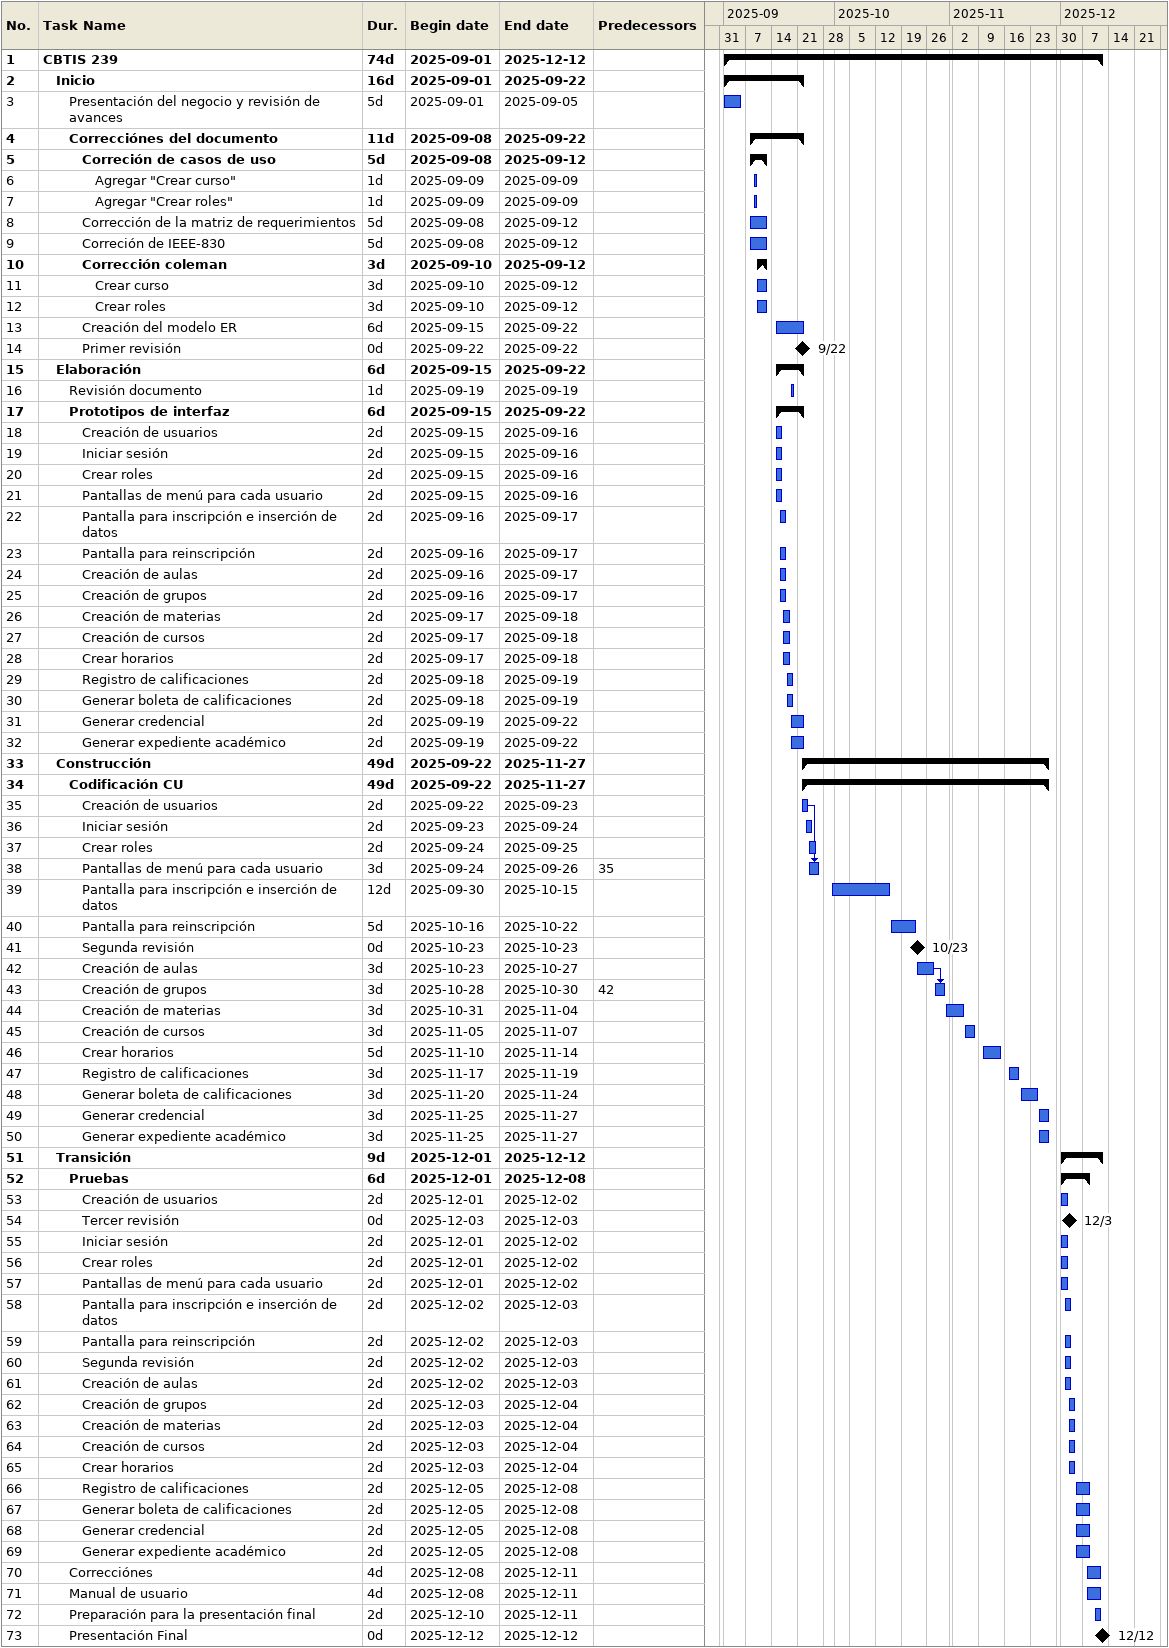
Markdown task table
| ID | Level | Task | Duration | Start | Finish | Predecessors |
|---|---|---|---|---|---|---|
| 1 | 1 | **CBTIS 239** | 74d | 2025-09-01 | 2025-12-12 |  |
| 2 | 2 | **Inicio** | 16d | 2025-09-01 | 2025-09-22 |  |
| 3 | 3 | Presentación del negocio y revisión de avances | 5d | 2025-09-01 | 2025-09-05 |  |
| 4 | 3 | **Correcciónes del documento** | 11d | 2025-09-08 | 2025-09-22 |  |
| 5 | 4 | **Correción de casos de uso** | 5d | 2025-09-08 | 2025-09-12 |  |
| 6 | 5 | Agregar "Crear curso" | 1d | 2025-09-09 | 2025-09-09 |  |
| 7 | 5 | Agregar "Crear roles" | 1d | 2025-09-09 | 2025-09-09 |  |
| 8 | 4 | Corrección de la matriz de requerimientos | 5d | 2025-09-08 | 2025-09-12 |  |
| 9 | 4 | Correción de IEEE-830 | 5d | 2025-09-08 | 2025-09-12 |  |
| 10 | 4 | **Corrección coleman** | 3d | 2025-09-10 | 2025-09-12 |  |
| 11 | 5 | Crear curso | 3d | 2025-09-10 | 2025-09-12 |  |
| 12 | 5 | Crear roles | 3d | 2025-09-10 | 2025-09-12 |  |
| 13 | 4 | Creación del modelo ER | 6d | 2025-09-15 | 2025-09-22 |  |
| 14 | 4 | Primer revisión | 0d | 2025-09-22 | 2025-09-22 |  |
| 15 | 2 | **Elaboración** | 6d | 2025-09-15 | 2025-09-22 |  |
| 16 | 3 | Revisión documento | 1d | 2025-09-19 | 2025-09-19 |  |
| 17 | 3 | **Prototipos de interfaz** | 6d | 2025-09-15 | 2025-09-22 |  |
| 18 | 4 | Creación de usuarios | 2d | 2025-09-15 | 2025-09-16 |  |
| 19 | 4 | Iniciar sesión | 2d | 2025-09-15 | 2025-09-16 |  |
| 20 | 4 | Crear roles | 2d | 2025-09-15 | 2025-09-16 |  |
| 21 | 4 | Pantallas de menú para cada usuario | 2d | 2025-09-15 | 2025-09-16 |  |
| 22 | 4 | Pantalla para inscripción e inserción de datos | 2d | 2025-09-16 | 2025-09-17 |  |
| 23 | 4 | Pantalla para reinscripción | 2d | 2025-09-16 | 2025-09-17 |  |
| 24 | 4 | Creación de aulas | 2d | 2025-09-16 | 2025-09-17 |  |
| 25 | 4 | Creación de grupos | 2d | 2025-09-16 | 2025-09-17 |  |
| 26 | 4 | Creación de materias | 2d | 2025-09-17 | 2025-09-18 |  |
| 27 | 4 | Creación de cursos | 2d | 2025-09-17 | 2025-09-18 |  |
| 28 | 4 | Crear horarios | 2d | 2025-09-17 | 2025-09-18 |  |
| 29 | 4 | Registro de calificaciones | 2d | 2025-09-18 | 2025-09-19 |  |
| 30 | 4 | Generar boleta de calificaciones | 2d | 2025-09-18 | 2025-09-19 |  |
| 31 | 4 | Generar credencial | 2d | 2025-09-19 | 2025-09-22 |  |
| 32 | 4 | Generar expediente académico | 2d | 2025-09-19 | 2025-09-22 |  |
| 33 | 2 | **Construcción** | 49d | 2025-09-22 | 2025-11-27 |  |
| 34 | 3 | **Codificación CU** | 49d | 2025-09-22 | 2025-11-27 |  |
| 35 | 4 | Creación de usuarios | 2d | 2025-09-22 | 2025-09-23 |  |
| 36 | 4 | Iniciar sesión | 2d | 2025-09-23 | 2025-09-24 |  |
| 37 | 4 | Crear roles | 2d | 2025-09-24 | 2025-09-25 |  |
| 38 | 4 | Pantallas de menú para cada usuario | 3d | 2025-09-24 | 2025-09-26 | 35 |
| 39 | 4 | Pantalla para inscripción e inserción de datos | 12d | 2025-09-30 | 2025-10-15 |  |
| 40 | 4 | Pantalla para reinscripción | 5d | 2025-10-16 | 2025-10-22 |  |
| 41 | 4 | Segunda revisión | 0d | 2025-10-23 | 2025-10-23 |  |
| 42 | 4 | Creación de aulas | 3d | 2025-10-23 | 2025-10-27 |  |
| 43 | 4 | Creación de grupos | 3d | 2025-10-28 | 2025-10-30 | 42 |
| 44 | 4 | Creación de materias | 3d | 2025-10-31 | 2025-11-04 |  |
| 45 | 4 | Creación de cursos | 3d | 2025-11-05 | 2025-11-07 |  |
| 46 | 4 | Crear horarios | 5d | 2025-11-10 | 2025-11-14 |  |
| 47 | 4 | Registro de calificaciones | 3d | 2025-11-17 | 2025-11-19 |  |
| 48 | 4 | Generar boleta de calificaciones | 3d | 2025-11-20 | 2025-11-24 |  |
| 49 | 4 | Generar credencial | 3d | 2025-11-25 | 2025-11-27 |  |
| 50 | 4 | Generar expediente académico | 3d | 2025-11-25 | 2025-11-27 |  |
| 51 | 2 | **Transición** | 9d | 2025-12-01 | 2025-12-12 |  |
| 52 | 3 | **Pruebas** | 6d | 2025-12-01 | 2025-12-08 |  |
| 53 | 4 | Creación de usuarios | 2d | 2025-12-01 | 2025-12-02 |  |
| 54 | 4 | Tercer revisión | 0d | 2025-12-03 | 2025-12-03 |  |
| 55 | 4 | Iniciar sesión | 2d | 2025-12-01 | 2025-12-02 |  |
| 56 | 4 | Crear roles | 2d | 2025-12-01 | 2025-12-02 |  |
| 57 | 4 | Pantallas de menú para cada usuario | 2d | 2025-12-01 | 2025-12-02 |  |
| 58 | 4 | Pantalla para inscripción e inserción de datos | 2d | 2025-12-02 | 2025-12-03 |  |
| 59 | 4 | Pantalla para reinscripción | 2d | 2025-12-02 | 2025-12-03 |  |
| 60 | 4 | Segunda revisión | 2d | 2025-12-02 | 2025-12-03 |  |
| 61 | 4 | Creación de aulas | 2d | 2025-12-02 | 2025-12-03 |  |
| 62 | 4 | Creación de grupos | 2d | 2025-12-03 | 2025-12-04 |  |
| 63 | 4 | Creación de materias | 2d | 2025-12-03 | 2025-12-04 |  |
| 64 | 4 | Creación de cursos | 2d | 2025-12-03 | 2025-12-04 |  |
| 65 | 4 | Crear horarios | 2d | 2025-12-03 | 2025-12-04 |  |
| 66 | 4 | Registro de calificaciones | 2d | 2025-12-05 | 2025-12-08 |  |
| 67 | 4 | Generar boleta de calificaciones | 2d | 2025-12-05 | 2025-12-08 |  |
| 68 | 4 | Generar credencial | 2d | 2025-12-05 | 2025-12-08 |  |
| 69 | 4 | Generar expediente académico | 2d | 2025-12-05 | 2025-12-08 |  |
| 70 | 3 | Correcciónes | 4d | 2025-12-08 | 2025-12-11 |  |
| 71 | 3 | Manual de usuario | 4d | 2025-12-08 | 2025-12-11 |  |
| 72 | 3 | Preparación para la presentación final | 2d | 2025-12-10 | 2025-12-11 |  |
| 73 | 3 | Presentación Final | 0d | 2025-12-12 | 2025-12-12 |  |
